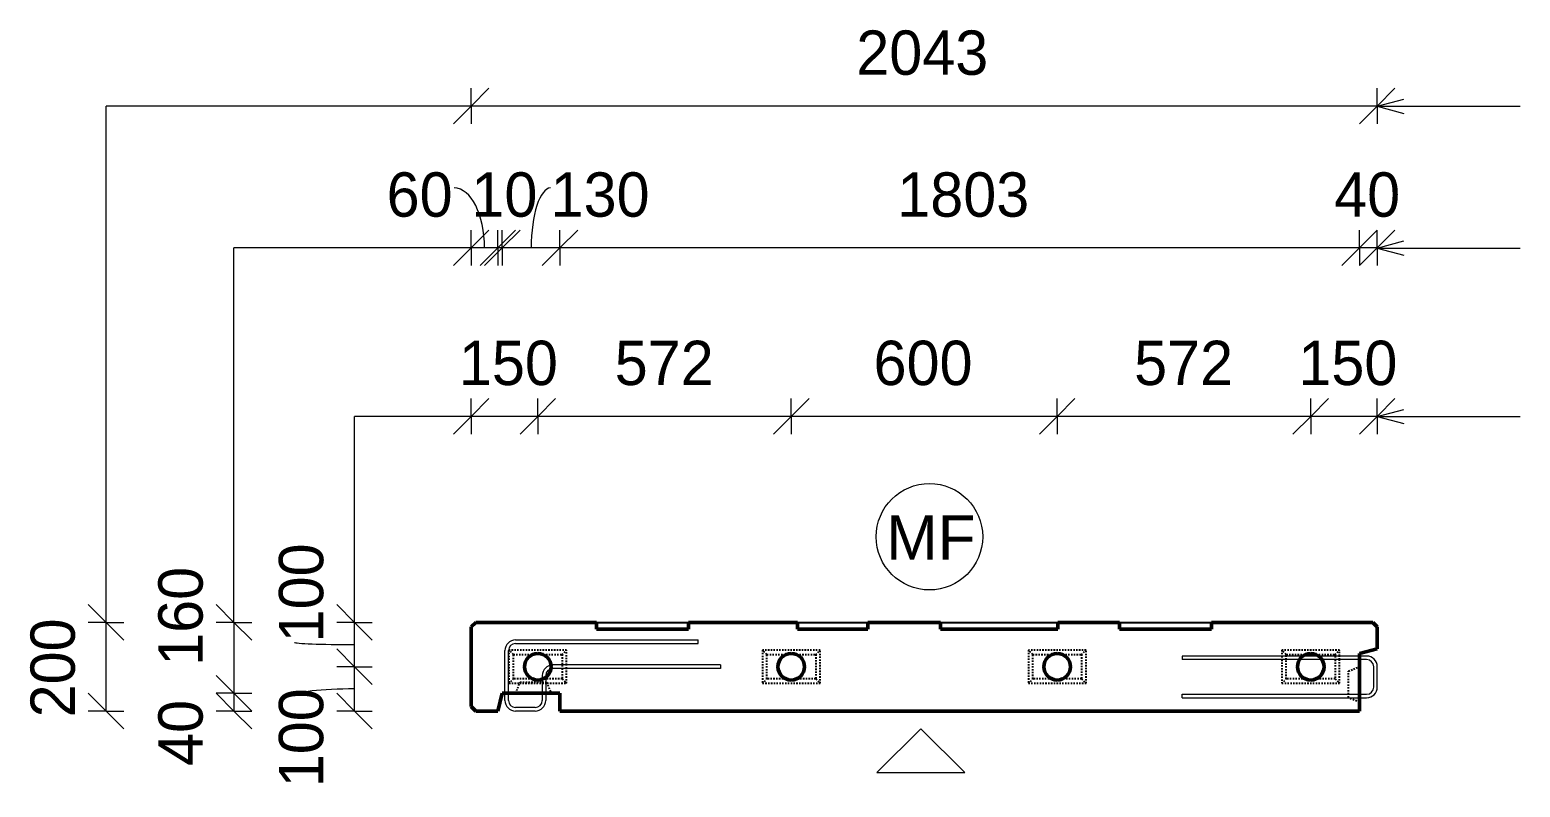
# Model space of a CAD drawing. Header units: millimetres. Extents: x -2992 to 15376, y 1067 to 18539.
# Drawn here: x -1545 to 1815, y 12742 to 14450 of the extents above; entities that cross this region are included whole.
import ezdxf

# ---------------------------------------------------------------- set-up
doc = ezdxf.new("R2010")
doc.units = ezdxf.units.MM
doc.linetypes.add('Dash', pattern=[6.36, 3.18, -3.18])
for name, color, linetype, lineweight in [('A-ANNO-DIMS', 211, 'Continuous', 9), ('A-ANNO-DIMS-40', 211, 'Continuous', 9), ('A-DETL-THIN', 151, 'Continuous', 18), ('A-WALL', 113, 'Continuous', 25), ('A-WALL-HDLN', 110, 'Dash', 25), ('G-ANNO-TEXT', 231, 'Continuous', 9), ('S-RBAR', 171, 'Continuous', 18)]:
    doc.layers.add(name, color=color, linetype=linetype, lineweight=lineweight)
doc.styles.add('Arial_1', font='arial.ttf', dxfattribs={"height": 100})
doc.styles.add('Nirmala UI Semilight_1', font='NirmalaS.ttf', dxfattribs={"height": 100})
doc.dimstyles.new('Arrow_Filled_-_2_5_NI_UI', dxfattribs={"dimscale": 304.8, "dimtxt": 104.736395, "dimasz": 0.262467, "dimexe": 0.131234, "dimexo": 0.0625, "dimgap": 0.131234, "dimtad": 1, "dimdec": 0, "dimzin": 0, "dimdsep": 46, "dimtxsty": 'Nirmala UI Semilight_1', "dimblk1": 'OBLIQUE', "dimblk2": 'OBLIQUE', "dimsah": 1, "dimcen": 0.09, "dimazin": 0, "dimtfac": 1, "dimtdec": 4, "dimtix": 1, "dimtmove": 0, "dimatfit": 3, "dimfxl": 0.131234, "dimfxlon": 1, "dimtvp": 1, "dimtolj": 1, "dimtzin": 0, "dimarcsym": 2})
doc.dimstyles.new('Arrow_Filled_-_2_5_NI_UI_1', dxfattribs={"dimscale": 304.8, "dimtxt": 104.736395, "dimasz": 0.262467, "dimexe": 0.131234, "dimexo": 0.0625, "dimgap": 0.131234, "dimtad": 1, "dimdec": 0, "dimzin": 0, "dimdsep": 46, "dimtxsty": 'Nirmala UI Semilight_1', "dimblk1": 'OBLIQUE', "dimblk2": 'OBLIQUE', "dimsah": 1, "dimcen": 0.09, "dimazin": 0, "dimtfac": 1, "dimtdec": 4, "dimtix": 1, "dimtmove": 1, "dimatfit": 3, "dimfxl": 0.131234, "dimfxlon": 1, "dimtvp": 1, "dimtolj": 1, "dimtzin": 0, "dimarcsym": 2})
doc.dimstyles.new('Arrow_Filled_-_2_5_NI_UI_2', dxfattribs={"dimscale": 304.8, "dimtxt": 104.736395, "dimasz": 0.262467, "dimexe": 0.131234, "dimexo": 0.0625, "dimgap": 0.131234, "dimtad": 1, "dimdec": 0, "dimzin": 0, "dimdsep": 46, "dimtxsty": 'Nirmala UI Semilight_1', "dimblk1": 'OBLIQUE', "dimblk2": 'OBLIQUE', "dimsah": 1, "dimcen": 0.09, "dimazin": 0, "dimtfac": 1, "dimtdec": 4, "dimtix": 1, "dimtmove": 2, "dimatfit": 3, "dimfxl": 0.131234, "dimfxlon": 1, "dimtvp": 1, "dimtolj": 1, "dimtzin": 0, "dimarcsym": 2})

# ---------------------------------------------------------------- blocks, each defined once
blk = doc.blocks.new('DIMBLOCK1-Elevation Top')
at = {"layer": 'A-ANNO-DIMS-40'}
for p, q in [((-550.1, 14278.2), (-510.1, 14318.2)), ((-550.1, 14278.2), (-550.1, 14318.2)), ((1492.4, 14278.2), (1532.4, 14318.2)), ((1492.4, 14278.2), (1492.4, 14318.2)), ((-550.1, 14278.2), (-590.1, 14238.2)), ((1492.4, 14278.2), (-550.1, 14278.2)), ((-550.1, 14278.2), (-550.1, 14238.2)), ((1492.4, 14278.2), (1452.4, 14238.2)), ((1492.4, 14278.2), (1492.4, 14238.2))]:
    blk.add_line(p, q, dxfattribs=at)
at = {"layer": 'A-ANNO-DIMS-40', "color": 0, "insert": (317.9, 14448.6), "char_height": 100, "width": 367.91, "attachment_point": 1, "line_spacing_factor": 1.142579, "style": 'Nirmala UI Semilight_1'}
blk.add_mtext('2043', dxfattribs=at)
blk = doc.blocks.new('_Oblique')
at = {"color": 0, "linetype": 'ByBlock', "lineweight": -2}
blk.add_line((-0.5, -0.5), (0.5, 0.5), dxfattribs=at)
blk = doc.blocks.new('DIMBLOCK2-Elevation Top')
at = {"layer": 'A-ANNO-DIMS-40'}
for p, q in [((1342.4, 13578.4), (1382.4, 13618.4)), ((1342.4, 13578.4), (1342.4, 13618.4)), ((1492.4, 13578.4), (1532.4, 13618.4)), ((1492.4, 13578.4), (1492.4, 13618.4)), ((1342.4, 13578.4), (1302.4, 13538.4)), ((1492.4, 13578.4), (1342.4, 13578.4)), ((1342.4, 13578.4), (1342.4, 13538.4)), ((1492.4, 13578.4), (1452.4, 13538.4)), ((1492.4, 13578.4), (1492.4, 13538.4))]:
    blk.add_line(p, q, dxfattribs=at)
at = {"layer": 'A-ANNO-DIMS-40', "color": 0, "insert": (1314.6, 13748.9), "char_height": 100, "width": 246.797, "attachment_point": 1, "line_spacing_factor": 1.142579, "style": 'Nirmala UI Semilight_1'}
blk.add_mtext('150', dxfattribs=at)
blk = doc.blocks.new('DIMBLOCK3-Elevation Top')
at = {"layer": 'A-ANNO-DIMS-40'}
for p, q in [((770.9, 13578.4), (810.9, 13618.4)), ((770.9, 13578.4), (770.9, 13618.4)), ((1342.4, 13578.4), (1382.4, 13618.4)), ((1342.4, 13578.4), (1342.4, 13618.4)), ((770.9, 13578.4), (730.9, 13538.4)), ((1342.4, 13578.4), (770.9, 13578.4)), ((770.9, 13578.4), (770.9, 13538.4)), ((1342.4, 13578.4), (1302.4, 13538.4)), ((1342.4, 13578.4), (1342.4, 13538.4))]:
    blk.add_line(p, q, dxfattribs=at)
at = {"layer": 'A-ANNO-DIMS-40', "color": 0, "insert": (944.3, 13748.9), "char_height": 100, "width": 269.649, "attachment_point": 1, "line_spacing_factor": 1.142579, "style": 'Nirmala UI Semilight_1'}
blk.add_mtext('572', dxfattribs=at)
blk = doc.blocks.new('DIMBLOCK4-Elevation Top')
at = {"layer": 'A-ANNO-DIMS-40'}
for p, q in [((171.4, 13578.4), (211.4, 13618.4)), ((171.4, 13578.4), (171.4, 13618.4)), ((770.9, 13578.4), (810.9, 13618.4)), ((770.9, 13578.4), (770.9, 13618.4)), ((171.4, 13578.4), (131.4, 13538.4)), ((770.9, 13578.4), (171.4, 13578.4)), ((171.4, 13578.4), (171.4, 13538.4)), ((770.9, 13578.4), (730.9, 13538.4)), ((770.9, 13578.4), (770.9, 13538.4))]:
    blk.add_line(p, q, dxfattribs=at)
at = {"layer": 'A-ANNO-DIMS-40', "color": 0, "insert": (356.9, 13748.9), "char_height": 100, "width": 274.219, "attachment_point": 1, "line_spacing_factor": 1.142579, "style": 'Nirmala UI Semilight_1'}
blk.add_mtext('600', dxfattribs=at)
blk = doc.blocks.new('DIMBLOCK5-Elevation Top')
at = {"layer": 'A-ANNO-DIMS-40'}
for p, q in [((-400.1, 13578.4), (-360.1, 13618.4)), ((-400.1, 13578.4), (-400.1, 13618.4)), ((171.4, 13578.4), (211.4, 13618.4)), ((171.4, 13578.4), (171.4, 13618.4)), ((-400.1, 13578.4), (-440.1, 13538.4)), ((171.4, 13578.4), (-400.1, 13578.4)), ((-400.1, 13578.4), (-400.1, 13538.4)), ((171.4, 13578.4), (131.4, 13538.4)), ((171.4, 13578.4), (171.4, 13538.4))]:
    blk.add_line(p, q, dxfattribs=at)
at = {"layer": 'A-ANNO-DIMS-40', "color": 0, "insert": (-226.7, 13748.9), "char_height": 100, "width": 269.649, "attachment_point": 1, "line_spacing_factor": 1.142579, "style": 'Nirmala UI Semilight_1'}
blk.add_mtext('572', dxfattribs=at)
blk = doc.blocks.new('DIMBLOCK6-Elevation Top')
at = {"layer": 'A-ANNO-DIMS-40'}
for p, q in [((-550.1, 13578.4), (-510.1, 13618.4)), ((-550.1, 13578.4), (-550.1, 13618.4)), ((-400.1, 13578.4), (-360.1, 13618.4)), ((-400.1, 13578.4), (-400.1, 13618.4)), ((-550.1, 13578.4), (-590.1, 13538.4)), ((-400.1, 13578.4), (-550.1, 13578.4)), ((-550.1, 13578.4), (-550.1, 13538.4)), ((-400.1, 13578.4), (-440.1, 13538.4)), ((-400.1, 13578.4), (-400.1, 13538.4))]:
    blk.add_line(p, q, dxfattribs=at)
at = {"layer": 'A-ANNO-DIMS-40', "color": 0, "insert": (-577.9, 13748.9), "char_height": 100, "width": 246.797, "attachment_point": 1, "line_spacing_factor": 1.142579, "style": 'Nirmala UI Semilight_1'}
blk.add_mtext('150', dxfattribs=at)
blk = doc.blocks.new('DIMBLOCK7-Elevation Top')
at = {"layer": 'A-ANNO-DIMS-40'}
for p, q in [((-1373.4, 13113.8), (-1413.4, 13153.8)), ((-1373.4, 13113.8), (-1413.4, 13113.8)), ((-1373.4, 12913.8), (-1373.4, 13113.8)), ((-1373.4, 13113.8), (-1333.4, 13073.8)), ((-1373.4, 13113.8), (-1333.4, 13113.8)), ((-1373.4, 12913.8), (-1413.4, 12953.8)), ((-1373.4, 12913.8), (-1413.4, 12913.8)), ((-1373.4, 12913.8), (-1333.4, 12873.8)), ((-1373.4, 12913.8), (-1333.4, 12913.8))]:
    blk.add_line(p, q, dxfattribs=at)
at = {"layer": 'A-ANNO-DIMS-40', "color": 0, "insert": (-1543.8, 12899.5), "char_height": 100, "width": 274.219, "attachment_point": 1, "rotation": 90, "line_spacing_factor": 1.142579, "style": 'Nirmala UI Semilight_1'}
blk.add_mtext('200', dxfattribs=at)
blk = doc.blocks.new('DIMBLOCK8-Elevation Top')
at = {"layer": 'A-ANNO-DIMS-40'}
for p, q in [((-813.4, 13013.8), (-853.4, 13053.8)), ((-813.4, 13013.8), (-853.4, 13013.8)), ((-813.4, 12913.8), (-813.4, 13013.8)), ((-813.4, 13013.8), (-773.4, 12973.8)), ((-813.4, 13013.8), (-773.4, 13013.8)), ((-813.4, 12913.8), (-853.4, 12953.8)), ((-813.4, 12913.8), (-853.4, 12913.8)), ((-813.4, 12913.8), (-773.4, 12873.8)), ((-813.4, 12913.8), (-773.4, 12913.8))]:
    blk.add_line(p, q, dxfattribs=at)
blk.add_ellipse((-813.4, 12947.7), major_axis=(135.2, 0), ratio=0.118993, start_param=1.570796, end_param=3.141593, dxfattribs=at)
at = {"layer": 'A-ANNO-DIMS-40', "color": 0, "insert": (-983.8, 12742), "char_height": 100, "width": 246.797, "attachment_point": 1, "rotation": 90, "line_spacing_factor": 1.142579, "style": 'Nirmala UI Semilight_1'}
blk.add_mtext('100', dxfattribs=at)
blk = doc.blocks.new('DIMBLOCK9-Elevation Top')
at = {"layer": 'A-ANNO-DIMS-40'}
for p, q in [((-813.4, 13113.8), (-853.4, 13153.8)), ((-813.4, 13113.8), (-853.4, 13113.8)), ((-813.4, 13013.8), (-813.4, 13113.8)), ((-813.4, 13113.8), (-773.4, 13073.8)), ((-813.4, 13113.8), (-773.4, 13113.8)), ((-813.4, 13013.8), (-853.4, 13053.8)), ((-813.4, 13013.8), (-853.4, 13013.8)), ((-813.4, 13013.8), (-773.4, 12973.8)), ((-813.4, 13013.8), (-773.4, 13013.8))]:
    blk.add_line(p, q, dxfattribs=at)
blk.add_ellipse((-813.4, 13068.7), major_axis=(135.2, 0), ratio=0.035901, start_param=3.141593, end_param=4.712389, dxfattribs=at)
at = {"layer": 'A-ANNO-DIMS-40', "color": 0, "insert": (-983.8, 13068.7), "char_height": 100, "width": 246.797, "attachment_point": 1, "rotation": 90, "line_spacing_factor": 1.142579, "style": 'Nirmala UI Semilight_1'}
blk.add_mtext('100', dxfattribs=at)
blk = doc.blocks.new('DIMBLOCK10-Elevation Top')
at = {"layer": 'A-ANNO-DIMS-40'}
for p, q in [((-1085.1, 13113.8), (-1125.1, 13153.8)), ((-1085.1, 13113.8), (-1125.1, 13113.8)), ((-1085.1, 13113.8), (-1085.1, 12953.8)), ((-1085.1, 13113.8), (-1045.1, 13073.8)), ((-1085.1, 13113.8), (-1045.1, 13113.8)), ((-1085.1, 12953.8), (-1125.1, 12993.8)), ((-1085.1, 12953.8), (-1125.1, 12953.8)), ((-1085.1, 12953.8), (-1045.1, 12913.8)), ((-1085.1, 12953.8), (-1045.1, 12953.8))]:
    blk.add_line(p, q, dxfattribs=at)
at = {"layer": 'A-ANNO-DIMS-40', "color": 0, "insert": (-1255.6, 13015.8), "char_height": 100, "width": 246.797, "attachment_point": 1, "rotation": 90, "line_spacing_factor": 1.142579, "style": 'Nirmala UI Semilight_1'}
blk.add_mtext('160', dxfattribs=at)
blk = doc.blocks.new('DIMBLOCK11-Elevation Top')
at = {"layer": 'A-ANNO-DIMS-40'}
for p, q in [((-1085.1, 12953.8), (-1125.1, 12993.8)), ((-1085.1, 12913.8), (-1125.1, 12953.8)), ((-1085.1, 12953.8), (-1125.1, 12953.8)), ((-1085.1, 12953.8), (-1085.1, 12913.8)), ((-1085.1, 12953.8), (-1045.1, 12913.8)), ((-1085.1, 12953.8), (-1045.1, 12953.8)), ((-1085.1, 12913.8), (-1125.1, 12913.8)), ((-1085.1, 12913.8), (-1045.1, 12873.8)), ((-1085.1, 12913.8), (-1045.1, 12913.8))]:
    blk.add_line(p, q, dxfattribs=at)
at = {"layer": 'A-ANNO-DIMS-40', "color": 0, "insert": (-1255.6, 12790.1), "char_height": 100, "width": 185.098, "attachment_point": 1, "rotation": 90, "line_spacing_factor": 1.142579, "style": 'Nirmala UI Semilight_1'}
blk.add_mtext('40', dxfattribs=at)
blk = doc.blocks.new('DIMBLOCK15-Elevation Top')
at = {"layer": 'A-ANNO-DIMS-40'}
for p, q in [((1452.4, 13958.2), (1492.4, 13998.2)), ((1452.4, 13958.2), (1452.4, 13998.2)), ((1492.4, 13958.2), (1532.4, 13998.2)), ((1492.4, 13958.2), (1492.4, 13998.2)), ((1452.4, 13958.2), (1412.4, 13918.2)), ((1492.4, 13958.2), (1452.4, 13958.2)), ((1452.4, 13958.2), (1452.4, 13918.2)), ((1492.4, 13958.2), (1452.4, 13918.2)), ((1492.4, 13958.2), (1492.4, 13918.2))]:
    blk.add_line(p, q, dxfattribs=at)
at = {"layer": 'A-ANNO-DIMS-40', "color": 0, "insert": (1395.3, 14128.6), "char_height": 100, "width": 185.098, "attachment_point": 1, "line_spacing_factor": 1.142579, "style": 'Nirmala UI Semilight_1'}
blk.add_mtext('40', dxfattribs=at)
blk = doc.blocks.new('DIMBLOCK16-Elevation Top')
at = {"layer": 'A-ANNO-DIMS-40'}
for p, q in [((-350.1, 13958.2), (-310.1, 13998.2)), ((-350.1, 13958.2), (-350.1, 13998.2)), ((1452.4, 13958.2), (1492.4, 13998.2)), ((1452.4, 13958.2), (1452.4, 13998.2)), ((-350.1, 13958.2), (-390.1, 13918.2)), ((1452.4, 13958.2), (-350.1, 13958.2)), ((-350.1, 13958.2), (-350.1, 13918.2)), ((1452.4, 13958.2), (1412.4, 13918.2)), ((1452.4, 13958.2), (1452.4, 13918.2))]:
    blk.add_line(p, q, dxfattribs=at)
at = {"layer": 'A-ANNO-DIMS-40', "color": 0, "insert": (410.3, 14128.6), "char_height": 100, "width": 338.203, "attachment_point": 1, "line_spacing_factor": 1.142579, "style": 'Nirmala UI Semilight_1'}
blk.add_mtext('1803', dxfattribs=at)
blk = doc.blocks.new('DIMBLOCK17-Elevation Top')
at = {"layer": 'A-ANNO-DIMS-40'}
for p, q in [((-480.1, 13958.2), (-440.1, 13998.2)), ((-480.1, 13958.2), (-480.1, 13998.2)), ((-350.1, 13958.2), (-310.1, 13998.2)), ((-350.1, 13958.2), (-350.1, 13998.2)), ((-480.1, 13958.2), (-520.1, 13918.2)), ((-350.1, 13958.2), (-480.1, 13958.2)), ((-480.1, 13958.2), (-480.1, 13918.2)), ((-350.1, 13958.2), (-390.1, 13918.2)), ((-350.1, 13958.2), (-350.1, 13918.2))]:
    blk.add_line(p, q, dxfattribs=at)
blk.add_ellipse((-371.2, 13958.2), major_axis=(0, 135.2), ratio=0.324236, start_param=0, end_param=1.570796, dxfattribs=at)
at = {"layer": 'A-ANNO-DIMS-40', "color": 0, "insert": (-371.2, 14128.6), "char_height": 100, "width": 246.797, "attachment_point": 1, "line_spacing_factor": 1.142579, "style": 'Nirmala UI Semilight_1'}
blk.add_mtext('130', dxfattribs=at)
blk = doc.blocks.new('DIMBLOCK18-Elevation Top')
at = {"layer": 'A-ANNO-DIMS-40'}
for p, q in [((-490.1, 13958.2), (-450.1, 13998.2)), ((-490.1, 13958.2), (-490.1, 13998.2)), ((-480.1, 13958.2), (-440.1, 13998.2)), ((-480.1, 13958.2), (-480.1, 13998.2)), ((-490.1, 13958.2), (-530.1, 13918.2)), ((-480.1, 13958.2), (-520.1, 13918.2)), ((-480.1, 13958.2), (-490.1, 13958.2)), ((-490.1, 13958.2), (-490.1, 13918.2)), ((-480.1, 13958.2), (-480.1, 13918.2))]:
    blk.add_line(p, q, dxfattribs=at)
at = {"layer": 'A-ANNO-DIMS-40', "color": 0, "insert": (-549.8, 14128.6), "char_height": 100, "width": 155.391, "attachment_point": 1, "line_spacing_factor": 1.142579, "style": 'Nirmala UI Semilight_1'}
blk.add_mtext('10', dxfattribs=at)
blk = doc.blocks.new('DIMBLOCK19-Elevation Top')
at = {"layer": 'A-ANNO-DIMS-40'}
for p, q in [((-550.1, 13958.2), (-510.1, 13998.2)), ((-550.1, 13958.2), (-550.1, 13998.2)), ((-490.1, 13958.2), (-450.1, 13998.2)), ((-490.1, 13958.2), (-490.1, 13998.2)), ((-550.1, 13958.2), (-590.1, 13918.2)), ((-490.1, 13958.2), (-550.1, 13958.2)), ((-550.1, 13958.2), (-550.1, 13918.2)), ((-490.1, 13958.2), (-530.1, 13918.2)), ((-490.1, 13958.2), (-490.1, 13918.2))]:
    blk.add_line(p, q, dxfattribs=at)
blk.add_ellipse((-588.5, 13958.2), major_axis=(0, 135.2), ratio=0.506373, start_param=4.712389, end_param=6.283185, dxfattribs=at)
at = {"layer": 'A-ANNO-DIMS-40', "color": 0, "insert": (-740.9, 14128.6), "char_height": 100, "width": 182.813, "attachment_point": 1, "line_spacing_factor": 1.142579, "style": 'Nirmala UI Semilight_1'}
blk.add_mtext('60', dxfattribs=at)

msp = doc.modelspace()

# ---------------------------------------------------------------- linework, layer by layer
at = {"layer": 'A-DETL-THIN'}
for p, q in [((-1373.4, 13113.8), (-1373.4, 14278.2)), ((-550.1, 14278.2), (-1373.4, 14278.2)), ((-1085.1, 13113.8), (-1085.1, 13958.2)), ((-550.1, 13958.2), (-1085.1, 13958.2)), ((-813.4, 13113.8), (-813.4, 13578.4)), ((-550.1, 13578.4), (-813.4, 13578.4)), ((463.3, 12873.9), (364.3, 12774.9)), ((562.3, 12774.9), (463.3, 12873.9)), ((364.3, 12774.9), (562.3, 12774.9))]:
    msp.add_line(p, q, dxfattribs=at)
msp.add_circle((482.9, 13306.9), 120, dxfattribs=at)
at = {"layer": 'A-WALL', "lineweight": 50}
for p, q in [((-540, 13113.8), (-550.1, 13103.8)), ((-267.9, 13113.8), (-540, 13113.8)), ((-267.9, 13098.8), (-267.9, 13113.8)), ((185.6, 13113.8), (-60.5, 13113.8)), ((-60.5, 13113.8), (-60.5, 13098.8)), ((185.6, 13098.8), (185.6, 13113.8)), ((507.6, 13113.8), (344.3, 13113.8)), ((344.3, 13113.8), (344.3, 13098.8)), ((507.6, 13098.8), (507.6, 13113.8)), ((911.3, 13113.8), (772.3, 13113.8)), ((772.3, 13113.8), (772.3, 13098.8)), ((911.3, 13098.8), (911.3, 13113.8)), ((1482.4, 13113.8), (1118.6, 13113.8)), ((1118.6, 13113.8), (1118.6, 13098.8)), ((1492.4, 13103.8), (1482.4, 13113.8)), ((-550.1, 13103.8), (-550.1, 12923.8)), ((-60.5, 13098.8), (-267.9, 13098.8)), ((344.3, 13098.8), (185.6, 13098.8)), ((772.3, 13098.8), (507.6, 13098.8)), ((1118.6, 13098.8), (911.3, 13098.8)), ((1492.4, 13053.8), (1492.4, 13103.8)), ((1452.4, 13043.8), (1492.4, 13053.8)), ((1452.4, 12913.8), (1452.4, 13043.8)), ((-490.1, 12913.8), (-480.1, 12953.8)), ((-480.1, 12953.8), (-350.1, 12953.8)), ((-350.1, 12953.8), (-350.1, 12913.8)), ((-550.1, 12923.8), (-540, 12913.8)), ((-540, 12913.8), (-490.1, 12913.8)), ((-350.1, 12913.8), (1452.4, 12913.8))]:
    msp.add_line(p, q, dxfattribs=at)
at = {"layer": 'A-WALL'}
for p, q in [((-267.9, 13113.8), (-60.5, 13113.8)), ((185.6, 13113.8), (344.3, 13113.8)), ((507.6, 13113.8), (772.3, 13113.8)), ((911.3, 13113.8), (1118.6, 13113.8))]:
    msp.add_line(p, q, dxfattribs=at)
at = {"layer": 'A-WALL', "lineweight": 50}
for centre, start, end in [((-400.1, 13013.8), 90, 270), ((-400.1, 13013.8), 270, 90), ((171.4, 13013.8), 90, 270), ((171.4, 13013.8), 270, 90), ((770.9, 13013.8), 90, 270), ((770.9, 13013.8), 270, 90), ((1342.4, 13013.8), 90, 270), ((1342.4, 13013.8), 270, 90)]:
    msp.add_arc(centre, 30, start, end, dxfattribs=at)
at = {"layer": 'A-WALL-HDLN'}
for p, q in [((-335.1, 13051.3), (-465.1, 13051.3)), ((-465.1, 13051.3), (-465.1, 12976.3)), ((-455.1, 13041.3), (-465.1, 13051.3)), ((-455.1, 13041.3), (-412, 13041.3)), ((-455.1, 12986.3), (-455.1, 13041.3)), ((-388.1, 13041.3), (-345.1, 13041.3)), ((-345.1, 13041.3), (-335.1, 13051.3)), ((-345.1, 13041.3), (-345.1, 13017.9)), ((-335.1, 13017.9), (-335.1, 13051.3)), ((236.4, 13051.3), (106.4, 13051.3)), ((106.4, 13051.3), (106.4, 12976.3)), ((116.4, 13041.3), (106.4, 13051.3)), ((116.4, 13041.3), (159.5, 13041.3)), ((116.4, 12986.3), (116.4, 13041.3)), ((183.4, 13041.3), (226.4, 13041.3)), ((226.4, 13041.3), (236.4, 13051.3)), ((226.4, 13041.3), (226.4, 12986.3)), ((236.4, 12976.3), (236.4, 13051.3)), ((835.9, 13051.3), (705.9, 13051.3)), ((705.9, 13051.3), (705.9, 12976.3)), ((715.9, 13041.3), (705.9, 13051.3)), ((715.9, 13041.3), (759, 13041.3)), ((715.9, 12986.3), (715.9, 13041.3)), ((782.9, 13041.3), (825.9, 13041.3)), ((825.9, 13041.3), (835.9, 13051.3)), ((825.9, 13041.3), (825.9, 12986.3)), ((835.9, 12976.3), (835.9, 13051.3)), ((1407.4, 13051.3), (1277.4, 13051.3)), ((1277.4, 13051.3), (1277.4, 13037.9)), ((1287.4, 13041.3), (1277.4, 13051.3)), ((1277.4, 13037.8), (1277.4, 13029.9)), ((1287.4, 13041.3), (1330.5, 13041.3)), ((1287.4, 13037.9), (1287.4, 13041.3)), ((1287.4, 13029.9), (1287.4, 13037.8)), ((1354.4, 13041.3), (1397.4, 13041.3)), ((1397.4, 13041.3), (1407.4, 13051.3)), ((1397.4, 13041.3), (1397.4, 13037.9)), ((1397.4, 13037.8), (1397.4, 13029.9)), ((1407.4, 13037.9), (1407.4, 13051.3)), ((1407.4, 13029.9), (1407.4, 13037.8)), ((-345.1, 13017.8), (-345.1, 13009.9)), ((-345.1, 13009.8), (-345.1, 12986.3)), ((-335.1, 13009.9), (-335.1, 13017.8)), ((-335.1, 12976.3), (-335.1, 13009.8)), ((1277.4, 13029.8), (1277.4, 12976.3)), ((1287.4, 12986.3), (1287.4, 13029.8)), ((1397.4, 13029.8), (1397.4, 12986.3)), ((1407.4, 12976.3), (1407.4, 13029.8)), ((1427.4, 13003.8), (1452.4, 13013.8)), ((1427.4, 12951.7), (1427.4, 13003.8)), ((-465.1, 12976.3), (-455.1, 12986.3)), ((-465.1, 12976.3), (-441.1, 12976.3)), ((-412, 12986.3), (-455.1, 12986.3)), ((-450, 12953.9), (-440.1, 12978.8)), ((-441, 12976.3), (-390.1, 12976.3)), ((-440.1, 12978.8), (-390.1, 12978.8)), ((-390, 12978.8), (-382.1, 12978.8)), ((-390, 12976.3), (-382.1, 12976.3)), ((-382.1, 12986.3), (-388.1, 12986.3)), ((-345.1, 12986.3), (-382, 12986.3)), ((-382, 12978.8), (-380.1, 12978.8)), ((-382, 12976.3), (-379.1, 12976.3)), ((-380.1, 12978.8), (-370.1, 12953.9)), ((-379, 12976.3), (-335.1, 12976.3)), ((-345.1, 12986.3), (-335.1, 12976.3)), ((106.4, 12976.3), (116.4, 12986.3)), ((106.4, 12976.3), (236.4, 12976.3)), ((159.5, 12986.3), (116.4, 12986.3)), ((226.4, 12986.3), (183.4, 12986.3)), ((226.4, 12986.3), (236.4, 12976.3)), ((705.9, 12976.3), (715.9, 12986.3)), ((705.9, 12976.3), (835.9, 12976.3)), ((759, 12986.3), (715.9, 12986.3)), ((825.9, 12986.3), (782.9, 12986.3)), ((825.9, 12986.3), (835.9, 12976.3)), ((1277.4, 12976.3), (1287.4, 12986.3)), ((1277.4, 12976.3), (1407.4, 12976.3)), ((1330.5, 12986.3), (1287.4, 12986.3)), ((1397.4, 12986.3), (1354.4, 12986.3)), ((1397.4, 12986.3), (1407.4, 12976.3)), ((1427.4, 12943.8), (1427.4, 12951.6)), ((1427.6, 12943.7), (1427.4, 12943.8)), ((1452.4, 12933.8), (1427.9, 12943.6))]:
    msp.add_line(p, q, dxfattribs=at)
at = {"layer": 'G-ANNO-TEXT', "color": 10}
for p, q in [((1492, 14277.8), (1552, 14293.9)), ((1492, 14277.8), (1552, 14261.7)), ((1492, 14277.8), (1814.6, 14277.8)), ((1492, 13957.8), (1552, 13973.9)), ((1492, 13957.8), (1552, 13941.7)), ((1492, 13957.8), (1814.6, 13957.8)), ((1492, 13578), (1552, 13594.1)), ((1492, 13578), (1552, 13562)), ((1492, 13578), (1814.6, 13578))]:
    msp.add_line(p, q, dxfattribs=at)
at = {"layer": 'S-RBAR'}
for p, q in [((-450.1, 13074.1), (-38.7, 13074.1)), ((-38.7, 13066.1), (-38.7, 13074.1)), ((-474.1, 12937.8), (-474.1, 13050.1)), ((-466.1, 12937.8), (-466.1, 13050.1)), ((-450.1, 13066.1), (-38.7, 13066.1)), ((1468.4, 13037.8), (1052.4, 13037.8)), ((1052.4, 13037.8), (1052.4, 13029.8)), ((11.9, 13017.8), (-366.1, 13017.8)), ((11.9, 13009.8), (-366.1, 13009.8)), ((11.9, 13017.8), (11.9, 13009.8)), ((1468.4, 13029.8), (1052.4, 13029.8)), ((1484.4, 12967.7), (1484.4, 13013.8)), ((1492.4, 12967.7), (1492.4, 13013.8)), ((-390.1, 12993.8), (-390.1, 12937.8)), ((-382.1, 12993.8), (-382.1, 12937.8)), ((1052.4, 12951.7), (1468.4, 12951.7)), ((1052.4, 12943.7), (1052.4, 12951.7)), ((1052.4, 12943.7), (1468.4, 12943.7)), ((-406.1, 12921.8), (-450.1, 12921.8)), ((-406.1, 12913.8), (-450.1, 12913.8))]:
    msp.add_line(p, q, dxfattribs=at)
for centre, radius, start, end in [((-450.1, 13050.1), 24, 90, 180), ((-450.1, 13050.1), 16, 90, 180), ((1468.4, 13013.8), 24, 0, 90), ((-366.1, 12993.8), 24, 90, 180), ((-366.1, 12993.8), 16, 90, 180), ((1468.4, 13013.8), 16, 0, 90), ((-450.1, 12937.8), 24, 180, 270), ((-450.1, 12937.8), 16, 180, 270), ((-406.1, 12937.8), 16, 270, 0), ((-406.1, 12937.8), 24, 270, 360), ((1468.4, 12967.7), 16, 270, 0), ((1468.4, 12967.7), 24, 270, 360)]:
    msp.add_arc(centre, radius, start, end, dxfattribs=at)

# ---------------------------------------------------------------- texts
at = {"layer": 'G-ANNO-TEXT', "color": 7, "insert": (385.1, 13355.2), "char_height": 100, "width": 240.506, "attachment_point": 1, "style": 'Arial_1'}
msp.add_mtext('MF', dxfattribs=at)

# ---------------------------------------------------------------- dimensions: what is measured, and where the dimension line sits
at = {"layer": 'A-ANNO-DIMS'}
for base, p1, p2, override, picture, middle in [((-550.0505274, 14278.1534376), (1492.4494726, 14238.1534376), (-550.0505274, 14238.1534376), {"dimpost": '<>', "dimfxl": 2042.5}, 'DIMBLOCK1-Elevation Top', (471.1994726, 14369.8619454)), ((-490.1, 13958.2), (-480.1, 13918.2), (-490.1, 13918.2), {"dimpost": '<>', "dimfxl": 10}, 'DIMBLOCK18-Elevation Top', (-485.1, 14050.1)), ((-350.0505274, 13958.1534376), (1452.4494726, 13918.1534376), (-350.0505274, 13918.1534376), {"dimpost": '<>', "dimfxl": 1802.5}, 'DIMBLOCK16-Elevation Top', (551.1994726, 14050.1060179)), ((1452.4, 13958.2), (1492.4, 13918.2), (1452.4, 13918.2), {"dimpost": '<>', "dimfxl": 40}, 'DIMBLOCK15-Elevation Top', (1472.4, 14049.8)), ((-550.1, 13578.4), (-400.1, 13538.4), (-550.1, 13538.4), {"dimpost": '<>', "dimfxl": 150}, 'DIMBLOCK6-Elevation Top', (-475.1, 13670.3)), ((-400.0505274, 13578.3888889), (171.4494726, 13538.3888889), (-400.0505274, 13538.3888889), {"dimpost": '<>', "dimfxl": 571.5}, 'DIMBLOCK5-Elevation Top', (-114.3005274, 13670.0625292)), ((171.4494726, 13578.3888889), (770.9494726, 13538.3888889), (171.4494726, 13538.3888889), {"dimpost": '<>', "dimfxl": 599.5}, 'DIMBLOCK4-Elevation Top', (471.1994726, 13670.0973967)), ((770.9494726, 13578.3888889), (1342.4494726, 13538.3888889), (770.9494726, 13538.3888889), {"dimpost": '<>', "dimfxl": 571.5}, 'DIMBLOCK3-Elevation Top', (1056.6994726, 13670.0625292)), ((1342.4, 13578.4), (1492.4, 13538.4), (1342.4, 13538.4), {"dimpost": '<>', "dimfxl": 150}, 'DIMBLOCK2-Elevation Top', (1417.4, 13670.3))]:
    dim = msp.add_linear_dim(base=base, p1=p1, p2=p2, dimstyle='Arrow_Filled_-_2_5_NI_UI', override=override, dxfattribs=at)
    dim.commit()
    dim.dimension.update_dxf_attribs({"geometry": picture, "text_midpoint": middle})
for base, p1, p2, override, picture, middle in [((-550.1, 13958.2), (-490.1, 13918.2), (-550.1, 13918.2), {"dimpost": '<>', "dimfxl": 60}, 'DIMBLOCK19-Elevation Top', (-649.5, 14062)), ((-480.1, 13958.2), (-350.1, 13918.2), (-480.1, 13918.2), {"dimpost": '<>', "dimfxl": 130}, 'DIMBLOCK17-Elevation Top', (-247.8, 14062))]:
    dim = msp.add_linear_dim(base=base, p1=p1, p2=p2, dimstyle='Arrow_Filled_-_2_5_NI_UI_1', override=override, dxfattribs=at)
    dim.commit()
    dim.dimension.update_dxf_attribs({"geometry": picture, "text_midpoint": middle, "dimtype": 160})
for base, p1, p2, dimstyle, override, picture, middle in [((-813.4, 13113.8), (-773.4, 13013.8), (-773.4, 13113.8), 'Arrow_Filled_-_2_5_NI_UI_1', {"dimpost": '<>', "dimfxl": 100}, 'DIMBLOCK9-Elevation Top', (-917.2, 13192.1)), ((-1085.1, 12953.8), (-1045.1, 13113.8), (-1045.1, 12953.8), 'Arrow_Filled_-_2_5_NI_UI_2', {"dimpost": '<>', "dimfxl": 160}, 'DIMBLOCK10-Elevation Top', (-1188.9, 13139.2)), ((-813.4, 13013.8), (-773.4, 12913.8), (-773.4, 13013.8), 'Arrow_Filled_-_2_5_NI_UI_1', {"dimpost": '<>', "dimfxl": 100}, 'DIMBLOCK8-Elevation Top', (-917.2, 12865.4)), ((-1085.1, 12913.8), (-1045.1, 12953.8), (-1045.1, 12913.8), 'Arrow_Filled_-_2_5_NI_UI_2', {"dimpost": '<>', "dimfxl": 40}, 'DIMBLOCK11-Elevation Top', (-1188.9, 12882.7))]:
    dim = msp.add_linear_dim(base=base, p1=p1, p2=p2, angle=90, dimstyle=dimstyle, override=override, dxfattribs=at)
    dim.commit()
    dim.dimension.update_dxf_attribs({"geometry": picture, "text_midpoint": middle, "dimtype": 160, "text_rotation": 90})
dim = msp.add_linear_dim(base=(-1373.4, 13113.8), p1=(-1333.4, 12913.8), p2=(-1333.4, 13113.8), angle=90, dimstyle='Arrow_Filled_-_2_5_NI_UI', override={"dimpost": '<>', "dimfxl": 200}, dxfattribs=at)
dim.commit()
dim.dimension.update_dxf_attribs({"geometry": 'DIMBLOCK7-Elevation Top', "text_midpoint": (-1465, 13013.8)})

doc.saveas('drawing.dxf')
